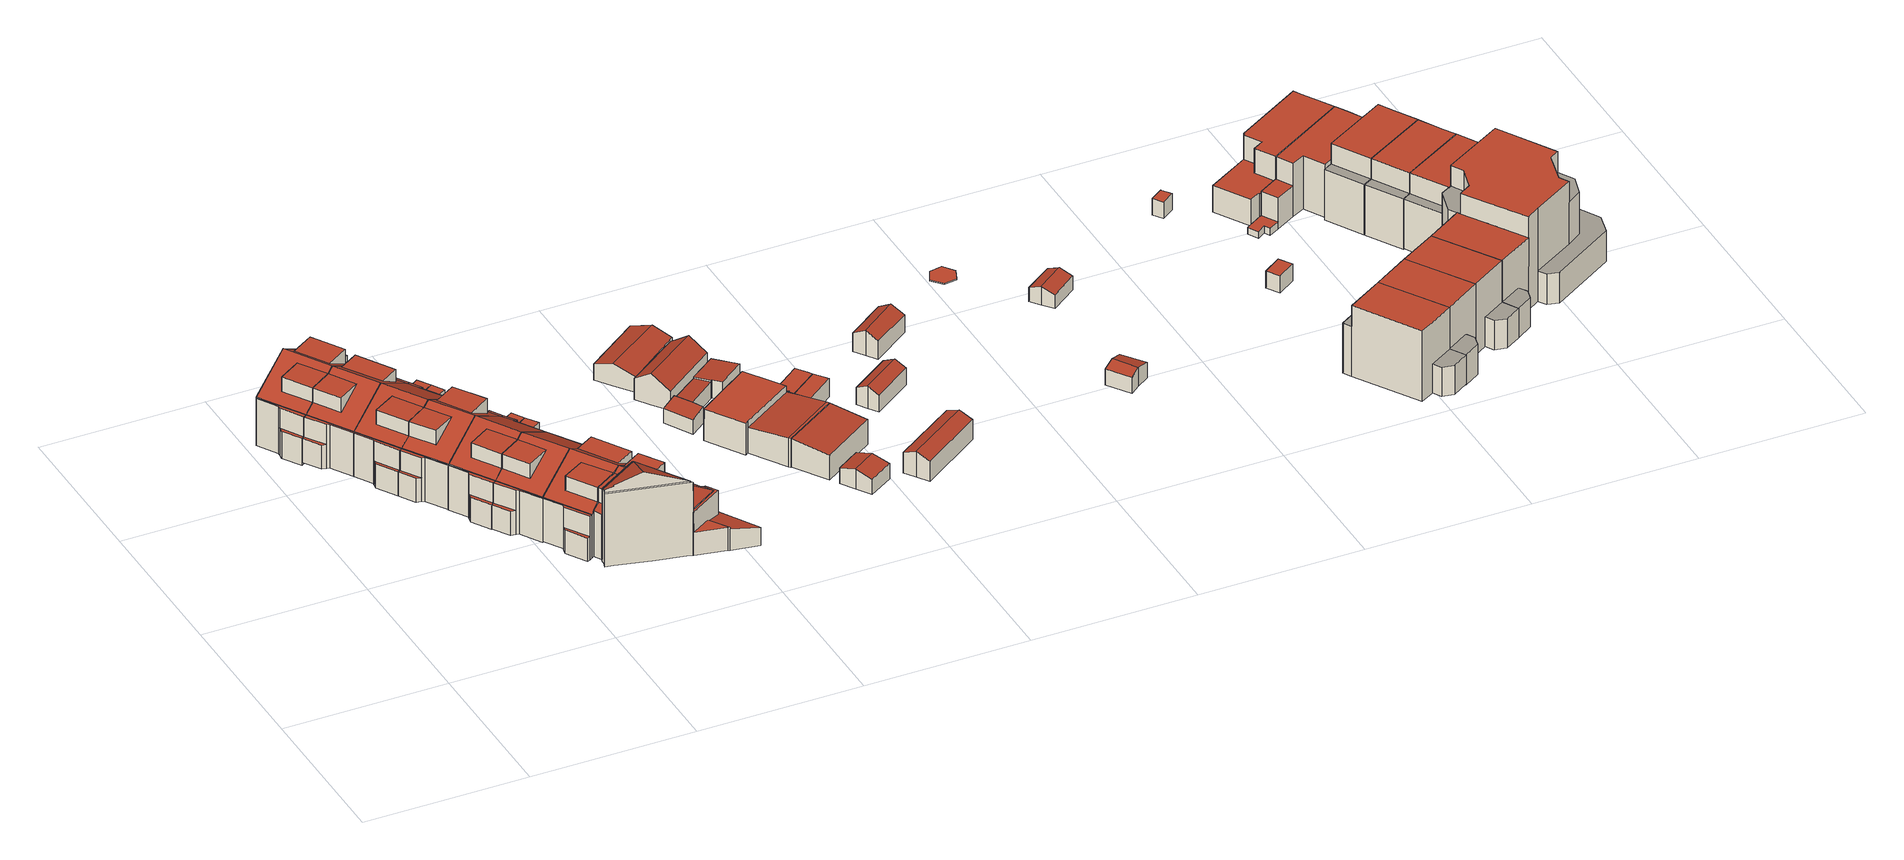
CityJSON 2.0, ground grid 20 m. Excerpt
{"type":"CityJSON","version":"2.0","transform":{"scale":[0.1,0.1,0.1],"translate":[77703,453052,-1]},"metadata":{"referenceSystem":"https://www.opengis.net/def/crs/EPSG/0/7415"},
"CityObjects":{
"building1":{"type":"Building","attributes":{"Volume":588.53,"Dakoppervlakte":69.34,"Muuroppervlakte":300.43,"Vloeroppervlakte":77.48,"hoogte_Z_max_in_m_NAP":10.02,"GEB_DOEL":"woonfunctie","dateOfConstruction":"1999-01-01","measuredHeight":9.42},"children":["building1-1"],"geometry":[{"type":"Solid","lod":"2","boundaries":[[[[0,1,2,3,4,5,6,7,8,9,10,11,12,13,14,15,16,17,18,19]],[[20,21,22,23,24,25,26,27]],[[28,20,27,29,30,31],[32,33,34,35]],[[36,37,38,39,40,41]],[[42,43,44,45]],[[46,47,48,49]],[[50,51,52,53]],[[54,26,25,55]],[[11,10,9,29,27,26,23,22,38,13,12]],[[29,9,8,30]],[[8,7,53,31,30]],[[20,28,52,2,1]],[[38,37,44,14,13]],[[0,19,40,39]],[[19,18,41,40]],[[36,41,18,17,45]],[[42,45,17,16]],[[14,44,43,15]],[[36,45,44,37]],[[21,39,38,22]],[[5,46,49,6]],[[5,4,47,46]],[[3,48,47,4]],[[50,53,7,6,49]],[[52,51,48,3,2]],[[50,49,48,51]],[[31,53,52,28]],[[54,23,26]],[[55,25,24]],[[55,24,23,54]],[[1,0,39,21,20]],[[16,15,43,42]],[[56,32,35,57]],[[33,32,56]],[[35,34,57]],[[57,34,33,56]]]],"semantics":{"surfaces":[{"type":"GroundSurface"},{"type":"RoofSurface"},{"type":"WallSurface"}],"values":[[0,1,1,1,1,1,1,1,2,2,2,2,2,2,2,2,2,2,2,2,2,2,2,2,2,2,2,2,2,2,2,2,1,2,2,2]]}}]},
"building1-1":{"type":"BuildingInstallation","attributes":{"relationToConstruction":"outside"},"parents":["building1"],"geometry":[{"type":"MultiSurface","lod":"2","boundaries":[[[56,32,35,57]],[[33,32,56]],[[35,34,57]],[[57,34,33,56]]],"semantics":{"surfaces":[{"type":"RoofSurface"},{"type":"WallSurface"}],"values":[0,1,1,1]}}]},
"building2":{"type":"Building","attributes":{"Volume":541.64,"Dakoppervlakte":68.54,"Muuroppervlakte":280.36,"Vloeroppervlakte":75.82,"hoogte_Z_max_in_m_NAP":10.02,"GEB_DOEL":"woonfunctie","dateOfConstruction":"1999-01-01","measuredHeight":9.02},"children":["building2-1"],"geometry":[{"type":"Solid","lod":"2","boundaries":[[[[58,59,60,61,62,63,64,65,66,67,68,69,70,71,72,73,74,75,76,77]],[[78,79,27,26,80,81,23,22]],[[29,27,79,82,83,84],[85,86,87,88]],[[38,37,89,90,91,92]],[[93,94,44,43]],[[95,96,97,98]],[[99,100,101,102]],[[103,80,26,54]],[[83,102,69,68,84]],[[84,68,67,29]],[[65,64,63,38,22,23,26,27,29,67,66]],[[76,75,79,78,92]],[[90,89,94,59,58]],[[58,77,91,90]],[[76,92,91,77]],[[63,62,44,37,38]],[[59,94,93,60]],[[93,43,61,60]],[[37,44,94,89]],[[22,38,92,78]],[[72,95,98,73]],[[95,72,71,96]],[[96,71,70,97]],[[102,101,97,70,69]],[[74,73,98,100,99]],[[101,100,98,97]],[[82,99,102,83]],[[23,54,26]],[[103,81,80]],[[54,23,81,103]],[[79,75,74,99,82]],[[62,61,43,44]],[[104,85,88,105]],[[86,85,104]],[[88,87,105]],[[86,104,105,87]]]],"semantics":{"surfaces":[{"type":"GroundSurface"},{"type":"RoofSurface"},{"type":"WallSurface"}],"values":[[0,1,1,1,1,1,1,1,2,2,2,2,2,2,2,2,2,2,2,2,2,2,2,2,2,2,2,2,2,2,2,2,1,2,2,2]]}}]},
"building2-1":{"type":"BuildingInstallation","attributes":{"relationToConstruction":"outside"},"parents":["building2"],"geometry":[{"type":"MultiSurface","lod":"2","boundaries":[[[104,85,88,105]],[[86,85,104]],[[88,87,105]],[[86,104,105,87]]],"semantics":{"surfaces":[{"type":"RoofSurface"},{"type":"WallSurface"}],"values":[0,1,1,1]}}]},
"building3":{"type":"Building","attributes":{"Volume":526.35,"Dakoppervlakte":83.32,"Muuroppervlakte":279.63,"Vloeroppervlakte":75.19,"hoogte_Z_max_in_m_NAP":10.02,"GEB_DOEL":"woonfunctie","dateOfConstruction":"1999-01-01","measuredHeight":9.02},"geometry":[{"type":"Solid","lod":"2","boundaries":[[[[106,107,108,109,110,77,76,75,74,73,72,111,112,113,114,115,116,117,118,119]],[[120,121,122,82,79,123]],[[79,78,124,125,126,127,128,123]],[[129,130,131,92,91,132]],[[133,134,135,136]],[[95,98,137,138]],[[139,100,99,140]],[[141,128,127,142]],[[116,115,120,123]],[[120,115,114,121]],[[122,121,114,113,140]],[[78,79,82,99,74,75,76,92]],[[124,131,119,118,117,116,123,128,125]],[[76,77,91,92]],[[91,77,110,132]],[[129,132,110,109,136]],[[131,130,135,106,119]],[[109,108,133,136]],[[135,134,107,106]],[[129,136,135,130]],[[78,92,131,124]],[[137,112,111,138]],[[138,111,72,95]],[[73,98,95,72]],[[113,112,137,139,140]],[[100,98,73,74,99]],[[137,98,100,139]],[[122,140,99,82]],[[141,125,128]],[[142,127,126]],[[142,126,125,141]],[[133,108,107,134]]]],"semantics":{"surfaces":[{"type":"GroundSurface"},{"type":"RoofSurface"},{"type":"WallSurface"}],"values":[[0,1,1,1,1,1,1,1,2,2,2,2,2,2,2,2,2,2,2,2,2,2,2,2,2,2,2,2,2,2,2,2]]}}]},
"building4":{"type":"Building","attributes":{"Volume":528.53,"Dakoppervlakte":65.73,"Muuroppervlakte":277.8,"Vloeroppervlakte":73.73,"hoogte_Z_max_in_m_NAP":10.02,"GEB_DOEL":"woonfunctie","dateOfConstruction":"1999-01-01","measuredHeight":9.03},"children":["building4-1"],"geometry":[{"type":"Solid","lod":"2","boundaries":[[[[119,118,117,116,115,143,144,145,146,147,148,149,150,151,152,153,154,155,107,106]],[[120,123,156,157,158,159],[160,161,162,163]],[[164,125,124,165,156,123,128,166]],[[131,130,167,168,169,170]],[[171,135,134,172]],[[173,174,175,176]],[[177,178,179,180]],[[128,141,181,166]],[[157,156,165,170,151,150,149,177]],[[144,143,159,158,180]],[[159,143,115,120]],[[116,123,120,115]],[[168,167,171,154,153]],[[168,153,152,169]],[[169,152,151,170]],[[119,106,135,130,131]],[[106,107,134,135]],[[155,154,171,172]],[[130,135,171,167]],[[124,131,170,165]],[[176,148,147,173]],[[173,147,146,174]],[[145,175,174,146]],[[145,144,180,179,175]],[[149,148,176,178,177]],[[179,178,176,175]],[[157,177,180,158]],[[125,141,128]],[[181,164,166]],[[141,125,164,181]],[[128,123,116,117,118,119,131,124,125]],[[134,107,155,172]],[[182,160,163,183]],[[161,160,182]],[[163,162,183]],[[183,162,161,182]]]],"semantics":{"surfaces":[{"type":"GroundSurface"},{"type":"RoofSurface"},{"type":"WallSurface"}],"values":[[0,1,1,1,1,1,1,1,2,2,2,2,2,2,2,2,2,2,2,2,2,2,2,2,2,2,2,2,2,2,2,2,1,2,2,2]]}}]},
"building4-1":{"type":"BuildingInstallation","attributes":{"relationToConstruction":"outside"},"parents":["building4"],"geometry":[{"type":"MultiSurface","lod":"2","boundaries":[[[182,160,163,183]],[[161,160,182]],[[163,162,183]],[[183,162,161,182]]],"semantics":{"surfaces":[{"type":"RoofSurface"},{"type":"WallSurface"}],"values":[0,1,1,1]}}]},
"building5":{"type":"Building","attributes":{"Volume":524.43,"Dakoppervlakte":82.19,"Muuroppervlakte":281.87,"Vloeroppervlakte":74.13,"hoogte_Z_max_in_m_NAP":10.02,"GEB_DOEL":"woonfunctie","dateOfConstruction":"1999-01-01","measuredHeight":9.1},"geometry":[{"type":"Solid","lod":"2","boundaries":[[[[184,185,186,187,188,189,190,191,192,193,194,195,196,197,198,199,200,201,202,203]],[[169,204,205,206,207,170]],[[208,209,210,211]],[[212,173,176,213]],[[214,178,177,215]],[[216,217,218,219]],[[220,156,165,221,222,223,219,218]],[[224,157,156,220,225,226]],[[185,184,170,165,156]],[[225,193,192,226]],[[224,226,192,191,215]],[[156,157,177,186,185]],[[169,203,202,204]],[[205,204,202,201,211]],[[207,206,210,198,197]],[[184,203,169,170]],[[211,201,200,208]],[[208,200,199,209]],[[205,211,210,206]],[[165,170,207,221]],[[189,212,213,190]],[[212,189,188,173]],[[187,176,173,188]],[[191,190,213,214,215]],[[177,178,176,187,186]],[[214,213,176,178]],[[224,215,177,157]],[[217,222,218]],[[222,221,207,197,196,195,194,193,225,220,218]],[[216,219,223]],[[216,223,222,217]],[[199,198,210,209]]]],"semantics":{"surfaces":[{"type":"GroundSurface"},{"type":"RoofSurface"},{"type":"WallSurface"}],"values":[[0,1,1,1,1,1,1,1,2,2,2,2,2,2,2,2,2,2,2,2,2,2,2,2,2,2,2,2,2,2,2,2]]}}]},
"building6":{"type":"Building","attributes":{"Volume":521.56,"Dakoppervlakte":83.54,"Muuroppervlakte":277.11,"Vloeroppervlakte":75.19,"hoogte_Z_max_in_m_NAP":10.02,"GEB_DOEL":"woonfunctie","dateOfConstruction":"1999-01-01","measuredHeight":8.98},"geometry":[{"type":"Solid","lod":"2","boundaries":[[[[227,228,229,230,231,232,233,234,235,236,237,238,239,240,241,242,243,244,245,246]],[[206,247,248,249,250,207]],[[251,210,209,252]],[[253,254,255,256]],[[257,258,259,260]],[[218,217,261,262]],[[263,222,221,264,265,220,218,262]],[[266,267,268,225,220,265]],[[265,233,232,257,266]],[[267,260,227,246,268]],[[268,246,245,225]],[[265,264,250,234,233]],[[237,236,248,247,251]],[[248,236,235,249]],[[250,249,235,234]],[[241,240,210,206,207]],[[252,238,237,251]],[[210,240,239,209]],[[206,210,251,247]],[[221,207,250,264]],[[230,253,256,231]],[[253,230,229,254]],[[228,255,254,229]],[[228,227,260,259,255]],[[232,231,256,258,257]],[[259,258,256,255]],[[266,257,260,267]],[[217,218,222]],[[243,242,241,207,221,222,218,220,225,245,244]],[[217,222,263,261]],[[263,262,261]],[[252,209,239,238]]]],"semantics":{"surfaces":[{"type":"GroundSurface"},{"type":"RoofSurface"},{"type":"WallSurface"}],"values":[[0,1,1,1,1,1,1,1,2,2,2,2,2,2,2,2,2,2,2,2,2,2,2,2,2,2,2,2,2,2,2,2]]}}]},
"building7":{"type":"Building","attributes":{"Volume":542.83,"Dakoppervlakte":68.05,"Muuroppervlakte":278.69,"Vloeroppervlakte":76.03,"hoogte_Z_max_in_m_NAP":10.02,"GEB_DOEL":"woonfunctie","dateOfConstruction":"1999-01-01","measuredHeight":8.95},"children":["building7-1"],"geometry":[{"type":"Solid","lod":"2","boundaries":[[[[269,270,271,272,273,274,275,276,277,278,279,280,281,282,283,284,285,286,287,288,289,290,291,292]],[[249,293,294,295,296,250]],[[297,298,299,300,301]],[[302,253,256,303]],[[304,258,257,305]],[[306,307,308,309]],[[310,265,264,311,312,313,314,306,309]],[[266,265,310,315,316,317,318,319],[320,321,322,323]],[[312,311,296,285,284]],[[315,280,279,278,317,316]],[[278,277,318,317]],[[319,318,277,276,305]],[[265,266,257,271,270]],[[269,292,249,250]],[[292,291,293,249]],[[294,293,291,290,297]],[[286,285,296,295,301]],[[297,290,289,298]],[[286,301,300,287]],[[294,297,301,295]],[[264,250,296,311]],[[302,303,275,274]],[[302,274,273,253]],[[256,253,273,272]],[[276,275,303,304,305]],[[272,271,257,258,256]],[[304,303,256,258]],[[319,305,257,266]],[[308,313,309]],[[281,280,315,310,309,313,312,284,283,282]],[[307,306,314]],[[307,314,313,308]],[[270,269,250,264,265]],[[300,299,298,289,288,287]],[[323,324,325,320]],[[324,323,322]],[[325,324,322,321]],[[325,321,320]]]],"semantics":{"surfaces":[{"type":"GroundSurface"},{"type":"RoofSurface"},{"type":"WallSurface"}],"values":[[0,1,1,1,1,1,1,1,2,2,2,2,2,2,2,2,2,2,2,2,2,2,2,2,2,2,2,2,2,2,2,2,2,2,1,2,2,2]]}}]},
"building7-1":{"type":"BuildingInstallation","attributes":{"relationToConstruction":"outside"},"parents":["building7"],"geometry":[{"type":"MultiSurface","lod":"2","boundaries":[[[323,324,325,320]],[[324,323,322]],[[325,324,322,321]],[[325,321,320]]],"semantics":{"surfaces":[{"type":"RoofSurface"},{"type":"WallSurface"}],"values":[0,1,1,1]}}]},
"building8":{"type":"Building","attributes":{"Volume":681.99,"Dakoppervlakte":90.76,"Muuroppervlakte":339.39,"Vloeroppervlakte":91.5,"hoogte_Z_max_in_m_NAP":12.76,"GEB_DOEL":"woonfunctie","dateOfConstruction":"1999-01-01","measuredHeight":11.69},"children":["building8-1"],"geometry":[{"type":"Solid","lod":"2","boundaries":[[[[326,327,328,329,330,331,284,283,282,281,280,332,333,334,335,336,337,338,339,340,341,342]],[[343,344,345,346,347,348]],[[308,349,350,309]],[[351,352,353,354,355,356]],[[357,358,359]],[[360,361,362,363,358,357,364]],[[365,366,367,368]],[[369,370,371,372,373,374,375]],[[310,309,350,376]],[[377,378,313,312,379]],[[380,381,382]],[[380,383,384,315,310,376,385,381],[386,387,388,389]],[[331,330,377,379]],[[390,334,333,391,384,383,373]],[[310,315,280,281]],[[308,309,313]],[[351,356,338,337]],[[336,352,351,337]],[[367,340,339,368]],[[339,338,356,365,368]],[[341,340,367,370,369]],[[353,390,373,372]],[[348,359,358,363,362,361,392,393,359]],[[360,364,346,394,392,361]],[[390,353,352,336,335,334]],[[365,356,355,366]],[[355,354,371,370,367,366]],[[348,359,393,392,394]],[[345,377,330,329,328,394,346]],[[394,328,327,326,342,341,369,343,348]],[[359,348,347,357]],[[357,347,346,364]],[[309,310,281,282,283,284,312,313]],[[375,374,380,382]],[[380,374,373,383]],[[315,384,391,333,332,280]],[[345,344,385,376,350,349,378,377]],[[378,349,308,313]],[[381,385,344,343,369,375,382]],[[312,284,331,379]],[[371,354,353,372]],[[395,387,386,396]],[[396,389,388,395]],[[388,387,395]],[[396,386,389]]]],"semantics":{"surfaces":[{"type":"GroundSurface"},{"type":"RoofSurface"},{"type":"WallSurface"}],"values":[[0,1,1,1,1,1,1,1,1,1,1,1,2,2,2,2,2,2,2,2,2,2,2,2,2,2,2,2,2,2,2,2,2,2,2,2,2,2,2,2,2,1,2,2,2]]}}]},
"building8-1":{"type":"BuildingInstallation","attributes":{"relationToConstruction":"outside"},"parents":["building8"],"geometry":[{"type":"MultiSurface","lod":"2","boundaries":[[[395,387,386,396]],[[396,389,388,395]],[[388,387,395]],[[396,386,389]]],"semantics":{"surfaces":[{"type":"RoofSurface"},{"type":"WallSurface"}],"values":[0,1,1,1]}}]},
"building9":{"type":"Building","attributes":{"Volume":106.94,"Dakoppervlakte":45.2,"Muuroppervlakte":60.37,"Vloeroppervlakte":43.1,"hoogte_Z_max_in_m_NAP":2.87,"GEB_DOEL":"onbekend","dateOfConstruction":"1927-01-01","measuredHeight":2.89},"geometry":[{"type":"Solid","lod":"2","boundaries":[[[[397,398,399,400,401,402]],[[403,404,405,406]],[[407,405,404,408]],[[400,403,406,401]],[[398,397,407,408]],[[402,405,407,397]],[[403,400,399,398,408,404]],[[402,401,406,405]]]],"semantics":{"surfaces":[{"type":"GroundSurface"},{"type":"RoofSurface"},{"type":"WallSurface"}],"values":[[0,1,1,2,2,2,2,2]]}}]},
"building10":{"type":"Building","attributes":{"Volume":126.22,"Dakoppervlakte":45.23,"Muuroppervlakte":73.24,"Vloeroppervlakte":37.77,"hoogte_Z_max_in_m_NAP":4.12,"GEB_DOEL":"onbekend","dateOfConstruction":"1927-01-01","measuredHeight":4.1},"geometry":[{"type":"Solid","lod":"2","boundaries":[[[[409,410,411,412,413,414]],[[415,416,417,418]],[[419,420,417,416]],[[411,410,420,419]],[[414,413,415,418]],[[415,413,412,416]],[[420,410,409,414,418,417]],[[412,411,419,416]]]],"semantics":{"surfaces":[{"type":"GroundSurface"},{"type":"RoofSurface"},{"type":"WallSurface"}],"values":[[0,1,1,2,2,2,2,2]]}}]},
"building11":{"type":"Building","attributes":{"Volume":67.68,"Dakoppervlakte":33.39,"Muuroppervlakte":65.67,"Vloeroppervlakte":33.11,"hoogte_Z_max_in_m_NAP":2.53,"GEB_DOEL":"onbekend","dateOfConstruction":"1927-01-01","measuredHeight":2.39},"geometry":[{"type":"Solid","lod":"2","boundaries":[[[[421,422,423,424,425,426,427,428,429,430,431,432,433,434]],[[435,436,437,438,439,440]],[[441,442,443,444,445]],[[446,447,448,449]],[[440,439,447,446]],[[431,450,435,440,446,432]],[[429,428,437,436]],[[447,425,424,448]],[[433,432,446,449]],[[442,422,421,443]],[[443,421,434,444]],[[433,449,445,444,434]],[[441,445,449,448]],[[442,441,448,424,423,422]],[[436,435,450,431,430,429]],[[447,439,438,427,426,425]],[[428,427,438,437]]]],"semantics":{"surfaces":[{"type":"GroundSurface"},{"type":"RoofSurface"},{"type":"WallSurface"}],"values":[[0,1,1,1,2,2,2,2,2,2,2,2,2,2,2,2,2]]}}]},
"building12":{"type":"Building","attributes":{"Volume":185.36,"Dakoppervlakte":45.05,"Muuroppervlakte":113.48,"Vloeroppervlakte":45.05,"hoogte_Z_max_in_m_NAP":4.11,"GEB_DOEL":"onbekend","dateOfConstruction":"1927-01-01","measuredHeight":4.11},"geometry":[{"type":"Solid","lod":"2","boundaries":[[[[451,452,453,454,455,456,457,458]],[[459,460,461,462,463,464]],[[461,460,452,451]],[[456,465,463,462,466,457]],[[465,456,455,467,464,463]],[[459,464,467,455,454,453]],[[461,451,458,457,466,462]],[[459,453,452,460]]]],"semantics":{"surfaces":[{"type":"GroundSurface"},{"type":"RoofSurface"},{"type":"WallSurface"}],"values":[[0,1,2,2,2,2,2,2]]}}]},
"building13":{"type":"Building","attributes":{"Volume":154.74,"Dakoppervlakte":43.83,"Muuroppervlakte":95.05,"Vloeroppervlakte":43.64,"hoogte_Z_max_in_m_NAP":3.82,"GEB_DOEL":"onbekend","dateOfConstruction":"1927-01-01","measuredHeight":3.78},"geometry":[{"type":"Solid","lod":"2","boundaries":[[[[456,455,468,469,470,471,472,473]],[[474,475,476,477]],[[475,478,479,467,465,476]],[[473,472,477,476]],[[472,471,474,477]],[[455,467,479,478,469,468]],[[456,465,467,455]],[[473,476,465,456]],[[475,474,471,470,469,478]]]],"semantics":{"surfaces":[{"type":"GroundSurface"},{"type":"RoofSurface"},{"type":"WallSurface"}],"values":[[0,1,1,2,2,2,2,2,2]]}}]},
"building14":{"type":"Building","attributes":{"Volume":34.1,"Dakoppervlakte":15.29,"Muuroppervlakte":33.64,"Vloeroppervlakte":14.76,"hoogte_Z_max_in_m_NAP":2.7,"GEB_DOEL":"onbekend","dateOfConstruction":"1927-01-01","measuredHeight":2.59},"geometry":[{"type":"Solid","lod":"2","boundaries":[[[[480,481,482,483,484,485]],[[486,487,488,489]],[[490,488,487,491]],[[483,482,486,489]],[[485,490,491,480]],[[490,485,484,488]],[[491,487,486,482,481,480]],[[484,483,489,488]]]],"semantics":{"surfaces":[{"type":"GroundSurface"},{"type":"RoofSurface"},{"type":"WallSurface"}],"values":[[0,1,1,2,2,2,2,2]]}}]},
"building15":{"type":"Building","attributes":{"Volume":134.9,"Dakoppervlakte":38.72,"Muuroppervlakte":89.74,"Vloeroppervlakte":38.55,"hoogte_Z_max_in_m_NAP":3.79,"GEB_DOEL":"onbekend","dateOfConstruction":"1927-01-01","measuredHeight":3.73},"geometry":[{"type":"Solid","lod":"2","boundaries":[[[[492,493,494,495]],[[474,477,496,497]],[[493,477,474,494]],[[493,492,496,477]],[[495,497,496,492]],[[474,497,495,494]]]],"semantics":{"surfaces":[{"type":"GroundSurface"},{"type":"RoofSurface"},{"type":"WallSurface"}],"values":[[0,1,2,2,2,2]]}}]},
"building16":{"type":"Building","attributes":{"Volume":30.16,"Dakoppervlakte":12.39,"Muuroppervlakte":38.78,"Vloeroppervlakte":12.39,"hoogte_Z_max_in_m_NAP":3.36,"GEB_DOEL":"onbekend","dateOfConstruction":"1927-01-01","measuredHeight":3.34},"geometry":[{"type":"Solid","lod":"2","boundaries":[[[[498,499,500,501,468,455,454,453]],[[502,503,504,505,506,507,508]],[[509,510,479,511]],[[505,453,454,506]],[[501,500,502,508,512,468]],[[498,453,505,504]],[[510,506,454,455,468,512,479]],[[479,512,508,511]],[[508,507,509,511]],[[509,507,506,510]],[[500,499,498,504,503,502]]]],"semantics":{"surfaces":[{"type":"GroundSurface"},{"type":"RoofSurface"},{"type":"WallSurface"}],"values":[[0,1,1,2,2,2,2,2,2,2,2]]}}]},
"building17":{"type":"Building","attributes":{"Volume":27.2,"Dakoppervlakte":11.31,"Muuroppervlakte":36.91,"Vloeroppervlakte":17.59,"hoogte_Z_max_in_m_NAP":2.45,"GEB_DOEL":"onbekend","dateOfConstruction":"1927-01-01","measuredHeight":2.41},"geometry":[{"type":"Solid","lod":"2","boundaries":[[[[500,513,469,468]],[[514,515,502,512]],[[469,513,515,514]],[[513,500,502,515]],[[468,512,502,500]],[[468,469,514,512]]]],"semantics":{"surfaces":[{"type":"GroundSurface"},{"type":"RoofSurface"},{"type":"WallSurface"}],"values":[[0,1,2,2,2,2]]}}]},
"building18":{"type":"Building","attributes":{"Volume":91.2,"Dakoppervlakte":32.95,"Muuroppervlakte":68.89,"Vloeroppervlakte":30.48,"hoogte_Z_max_in_m_NAP":3.31,"GEB_DOEL":"onbekend","dateOfConstruction":"1927-01-01","measuredHeight":3.33},"geometry":[{"type":"Solid","lod":"2","boundaries":[[[[516,517,518,519,520,521]],[[522,523,524,525]],[[526,523,522,527]],[[520,519,525,524]],[[517,516,526,527]],[[526,516,521,523]],[[518,517,527,522,525,519]],[[521,520,524,523]]]],"semantics":{"surfaces":[{"type":"GroundSurface"},{"type":"RoofSurface"},{"type":"WallSurface"}],"values":[[0,1,1,2,2,2,2,2]]}}]},
"building19":{"type":"Building","attributes":{"Volume":44.51,"Dakoppervlakte":18.98,"Muuroppervlakte":41.68,"Vloeroppervlakte":17.24,"hoogte_Z_max_in_m_NAP":3,"GEB_DOEL":"onbekend","dateOfConstruction":"1927-01-01","measuredHeight":2.92},"geometry":[{"type":"Solid","lod":"2","boundaries":[[[[528,529,530,531,532,533]],[[534,535,536,537]],[[538,535,534,539]],[[532,531,538,539]],[[529,528,537,536]],[[533,534,537,528]],[[538,531,530,529,536,535]],[[533,532,539,534]]]],"semantics":{"surfaces":[{"type":"GroundSurface"},{"type":"RoofSurface"},{"type":"WallSurface"}],"values":[[0,1,1,2,2,2,2,2]]}}]},
"building20":{"type":"Building","attributes":{"Volume":50.33,"Dakoppervlakte":20.64,"Muuroppervlakte":44.41,"Vloeroppervlakte":18.5,"hoogte_Z_max_in_m_NAP":3.16,"GEB_DOEL":"onbekend","dateOfConstruction":"1927-01-01","measuredHeight":3.11},"geometry":[{"type":"Solid","lod":"2","boundaries":[[[[540,541,542,543,544,545]],[[546,547,548,549]],[[550,548,547,551]],[[544,543,550,551]],[[540,546,549,541]],[[546,540,545,547]],[[550,543,542,541,549,548]],[[545,544,551,547]]]],"semantics":{"surfaces":[{"type":"GroundSurface"},{"type":"RoofSurface"},{"type":"WallSurface"}],"values":[[0,1,1,2,2,2,2,2]]}}]},
"building21":{"type":"Building","attributes":{"Volume":1.14,"Dakoppervlakte":7.25,"Muuroppervlakte":1.58,"Vloeroppervlakte":7.25,"hoogte_Z_max_in_m_NAP":0.21,"GEB_DOEL":"onbekend","dateOfConstruction":"1927-01-01","measuredHeight":0.16},"geometry":[{"type":"Solid","lod":"2","boundaries":[[[[552,553,554,555,556,557]],[[558,559,560,561,562,563]],[[557,556,561,560]],[[555,554,563,562]],[[554,553,558,563]],[[552,559,558,553]],[[556,555,562,561]],[[552,557,560,559]]]],"semantics":{"surfaces":[{"type":"GroundSurface"},{"type":"RoofSurface"},{"type":"WallSurface"}],"values":[[0,1,2,2,2,2,2,2]]}}]},
"building22":{"type":"Building","attributes":{"Volume":24.73,"Dakoppervlakte":11.54,"Muuroppervlakte":28.2,"Vloeroppervlakte":11.23,"hoogte_Z_max_in_m_NAP":2.65,"GEB_DOEL":"onbekend","dateOfConstruction":"1995-01-01","measuredHeight":2.41},"geometry":[{"type":"Solid","lod":"2","boundaries":[[[[564,565,566,567,568,569]],[[570,571,572,573]],[[572,574,575,573]],[[575,574,564,569]],[[571,570,567,566]],[[565,572,571,566]],[[568,567,570,573,575,569]],[[565,564,574,572]]]],"semantics":{"surfaces":[{"type":"GroundSurface"},{"type":"RoofSurface"},{"type":"WallSurface"}],"values":[[0,1,1,2,2,2,2,2]]}}]},
"building23":{"type":"Building","attributes":{"Volume":27.39,"Dakoppervlakte":13.75,"Muuroppervlakte":28.39,"Vloeroppervlakte":12.76,"hoogte_Z_max_in_m_NAP":2.54,"GEB_DOEL":"onbekend","dateOfConstruction":"1927-01-01","measuredHeight":2.46},"geometry":[{"type":"Solid","lod":"2","boundaries":[[[[576,577,578,579,580,581]],[[582,583,584,585]],[[584,583,586,587]],[[580,579,582,585]],[[576,587,586,577]],[[587,576,581,584]],[[582,579,578,577,586,583]],[[581,580,585,584]]]],"semantics":{"surfaces":[{"type":"GroundSurface"},{"type":"RoofSurface"},{"type":"WallSurface"}],"values":[[0,1,1,2,2,2,2,2]]}}]},
"building24":{"type":"Building","attributes":{"Volume":509.44,"Dakoppervlakte":47.99,"Muuroppervlakte":294.11,"Vloeroppervlakte":61.06,"hoogte_Z_max_in_m_NAP":10.41,"GEB_DOEL":"woonfunctie","dateOfConstruction":"1995-01-01","measuredHeight":9.23},"geometry":[{"type":"Solid","lod":"2","boundaries":[[[[588,589,590,591,592,593,594,595,596,597]],[[598,599,600,601]],[[602,603,604,605,606]],[[607,608,609,610,611]],[[597,596,603,602,599]],[[611,591,590,600,606,605]],[[601,589,588,598]],[[598,588,597,599]],[[590,589,601,600]],[[602,606,600,599]],[[595,594,608,607]],[[608,594,593,609]],[[592,610,609,593]],[[610,592,591,611]],[[603,596,595,607,611,605,604]]]],"semantics":{"surfaces":[{"type":"GroundSurface"},{"type":"OuterFloorSurface"},{"type":"RoofSurface"},{"type":"WallSurface"}],"values":[[0,1,2,1,3,3,3,3,3,3,3,3,3,3,3]]}}]},
"building25":{"type":"Building","attributes":{"Volume":10.37,"Dakoppervlakte":4.66,"Muuroppervlakte":19.57,"Vloeroppervlakte":4.66,"hoogte_Z_max_in_m_NAP":2.39,"GEB_DOEL":"onbekend","dateOfConstruction":"1995-01-01","measuredHeight":2.23},"geometry":[{"type":"Solid","lod":"2","boundaries":[[[[612,613,614,615]],[[616,617,618,619]],[[613,617,616,614]],[[613,612,618,617]],[[615,619,618,612]],[[614,616,619,615]]]],"semantics":{"surfaces":[{"type":"GroundSurface"},{"type":"RoofSurface"},{"type":"WallSurface"}],"values":[[0,1,2,2,2,2]]}}]},
"building26":{"type":"Building","attributes":{"Volume":5.93,"Dakoppervlakte":2.74,"Muuroppervlakte":14.46,"Vloeroppervlakte":2.74,"hoogte_Z_max_in_m_NAP":2.33,"GEB_DOEL":"onbekend","dateOfConstruction":"1927-01-01","measuredHeight":2.16},"geometry":[{"type":"Solid","lod":"2","boundaries":[[[[620,621,622,623,624]],[[625,626,627,628,629]],[[621,620,627,626]],[[620,624,628,627]],[[624,623,629,628]],[[626,625,629,623,622,621]]]],"semantics":{"surfaces":[{"type":"GroundSurface"},{"type":"RoofSurface"},{"type":"WallSurface"}],"values":[[0,1,2,2,2,2]]}}]},
"building27":{"type":"Building","attributes":{"Volume":513.81,"Dakoppervlakte":47.84,"Muuroppervlakte":297.23,"Vloeroppervlakte":60.86,"hoogte_Z_max_in_m_NAP":10.41,"GEB_DOEL":"woonfunctie","dateOfConstruction":"1995-01-01","measuredHeight":9.32},"geometry":[{"type":"Solid","lod":"2","boundaries":[[[[630,631,632,633,634,635,636,637,638,639]],[[640,641,601,600]],[[605,642,643,606]],[[610,644,645,646,611]],[[635,634,640,643,642]],[[606,600,631,630,611,605]],[[641,633,632,601]],[[632,631,600,601]],[[641,640,634,633]],[[640,600,606,643]],[[630,639,610,611]],[[644,610,639,638]],[[637,645,644,638]],[[645,637,636,646]],[[605,611,646,636,635,642]]]],"semantics":{"surfaces":[{"type":"GroundSurface"},{"type":"OuterFloorSurface"},{"type":"RoofSurface"},{"type":"WallSurface"}],"values":[[0,1,2,1,3,3,3,3,3,3,3,3,3,3,3]]}}]},
"building28":{"type":"Building","attributes":{"Volume":507.6,"Dakoppervlakte":47.76,"Muuroppervlakte":294.06,"Vloeroppervlakte":60.73,"hoogte_Z_max_in_m_NAP":10.41,"GEB_DOEL":"woonfunctie","dateOfConstruction":"1995-01-01","measuredHeight":9.24},"geometry":[{"type":"Solid","lod":"2","boundaries":[[[[647,648,649,650,651,652,653,654,655,656]],[[641,640,657,658]],[[659,660,643,642,661]],[[662,663,664,665,666]],[[653,652,642,643,640]],[[647,656,657,660,659,666]],[[654,641,658,655]],[[654,653,640,641]],[[657,656,655,658]],[[643,660,657,640]],[[651,650,663,662]],[[664,663,650,649]],[[664,649,648,665]],[[647,666,665,648]],[[642,652,651,662,666,659,661]]]],"semantics":{"surfaces":[{"type":"GroundSurface"},{"type":"OuterFloorSurface"},{"type":"RoofSurface"},{"type":"WallSurface"}],"values":[[0,1,2,1,3,3,3,3,3,3,3,3,3,3,3]]}}]},
"building29":{"type":"Building","attributes":{"Volume":507.51,"Dakoppervlakte":47.65,"Muuroppervlakte":294.45,"Vloeroppervlakte":60.6,"hoogte_Z_max_in_m_NAP":10.41,"GEB_DOEL":"woonfunctie","dateOfConstruction":"1995-01-01","measuredHeight":9.25},"geometry":[{"type":"Solid","lod":"2","boundaries":[[[[655,667,668,669,670,671,672,648,647,656]],[[658,657,673,674]],[[675,676,660,659]],[[677,678,666,665,679]],[[676,675,669,668,673]],[[660,657,656,647,666,659]],[[655,658,674,667]],[[655,656,657,658]],[[667,674,673,668]],[[673,657,660,676]],[[665,666,647,648]],[[665,648,672,679]],[[679,672,671,677]],[[677,671,670,678]],[[659,666,678,670,669,675]]]],"semantics":{"surfaces":[{"type":"GroundSurface"},{"type":"OuterFloorSurface"},{"type":"RoofSurface"},{"type":"WallSurface"}],"values":[[0,1,2,1,3,3,3,3,3,3,3,3,3,3,3]]}}]},
"building30":{"type":"Building","attributes":{"Volume":471.96,"Dakoppervlakte":85.46,"Muuroppervlakte":252.75,"Vloeroppervlakte":86.48,"hoogte_Z_max_in_m_NAP":6.96,"GEB_DOEL":"woonfunctie","dateOfConstruction":"1927-01-01","measuredHeight":6.55},"geometry":[{"type":"Solid","lod":"2","boundaries":[[[[680,681,682,683,684,685,686,687,688,689,690,691,692,693]],[[694,695,696,697,698,699,700,701,702]],[[703,704,705,706]],[[707,708,709,710,711,712,713,714]],[[701,700,708,683,682]],[[690,695,694,691]],[[695,690,689,696]],[[689,688,711,697,696]],[[703,680,693,704]],[[704,693,692,705]],[[702,701,682,681,706,705,692,691,694]],[[707,684,683,708]],[[712,711,688,687]],[[712,687,686,713]],[[686,685,714,713]],[[707,714,685,684]],[[710,698,697,711]],[[698,710,709,699]],[[700,699,709,708]],[[680,703,706,681]]]],"semantics":{"surfaces":[{"type":"GroundSurface"},{"type":"RoofSurface"},{"type":"WallSurface"}],"values":[[0,1,1,1,2,2,2,2,2,2,2,2,2,2,2,2,2,2,2,2]]}}]},
"building31":{"type":"Building","attributes":{"Volume":423.72,"Dakoppervlakte":69.81,"Muuroppervlakte":259.77,"Vloeroppervlakte":71.7,"hoogte_Z_max_in_m_NAP":6.96,"GEB_DOEL":"woonfunctie","dateOfConstruction":"1927-01-01","measuredHeight":6.83},"geometry":[{"type":"Solid","lod":"2","boundaries":[[[[715,716,717,718,719,720,721,722,723,724,725,726,727,728,729,730,731]],[[700,732,733,734,735,736,737,738,701]],[[739,740,741,742]],[[743,744,745,746]],[[747,748,749,750,751,752]],[[733,727,726,734]],[[736,735,734,726,725,724]],[[737,736,724,723,742]],[[720,719,701,738,741]],[[701,719,718,743,700]],[[733,732,746,728,727]],[[739,722,721,740]],[[721,720,741,740]],[[737,742,741,738]],[[746,745,747,729,728]],[[718,717,748,744,743]],[[715,731,751,750]],[[751,731,730,752]],[[747,752,730,729]],[[749,748,717,716]],[[750,749,716,715]],[[745,744,748,747]],[[700,743,746,732]],[[722,739,742,723]]]],"semantics":{"surfaces":[{"type":"GroundSurface"},{"type":"RoofSurface"},{"type":"WallSurface"}],"values":[[0,1,1,1,1,2,2,2,2,2,2,2,2,2,2,2,2,2,2,2,2,2,2,2]]}}]},
"building32":{"type":"Building","attributes":{"Volume":501.75,"Dakoppervlakte":46.64,"Muuroppervlakte":295.16,"Vloeroppervlakte":59.28,"hoogte_Z_max_in_m_NAP":10.4,"GEB_DOEL":"woonfunctie","dateOfConstruction":"1995-01-01","measuredHeight":9.33},"geometry":[{"type":"Solid","lod":"2","boundaries":[[[[753,754,755,756,757,758,759,760,761,762]],[[763,764,765,766,767]],[[768,769,770,771]],[[772,773,774,775,776]],[[770,773,772,758,757]],[[763,775,774,769,754,753]],[[753,762,764,763]],[[764,762,761,765]],[[765,761,760,766]],[[760,759,767,766]],[[775,763,767,776]],[[771,756,755,768]],[[769,768,755,754]],[[770,757,756,771]],[[773,770,769,774]],[[772,776,767,759,758]]]],"semantics":{"surfaces":[{"type":"GroundSurface"},{"type":"OuterFloorSurface"},{"type":"RoofSurface"},{"type":"WallSurface"}],"values":[[0,1,1,2,3,3,3,3,3,3,3,3,3,3,3,3]]}}]},
"building33":{"type":"Building","attributes":{"Volume":484,"Dakoppervlakte":45.06,"Muuroppervlakte":290.92,"Vloeroppervlakte":57.48,"hoogte_Z_max_in_m_NAP":10.4,"GEB_DOEL":"woonfunctie","dateOfConstruction":"1995-01-01","measuredHeight":9.3},"geometry":[{"type":"Solid","lod":"2","boundaries":[[[[777,778,755,754,753,762,779,780,781,782]],[[783,784,769,768]],[[775,774,785,786,787]],[[788,789,764,763,790]],[[786,785,784,777,782]],[[774,775,763,753,754,769]],[[768,755,778,783]],[[778,777,784,783]],[[754,755,768,769]],[[774,769,784,785]],[[788,790,781,780]],[[780,779,789,788]],[[789,779,762,764]],[[762,753,763,764]],[[786,782,781,790,763,775,787]]]],"semantics":{"surfaces":[{"type":"GroundSurface"},{"type":"OuterFloorSurface"},{"type":"RoofSurface"},{"type":"WallSurface"}],"values":[[0,1,2,1,3,3,3,3,3,3,3,3,3,3,3]]}}]},
"building34":{"type":"Building","attributes":{"Volume":481.13,"Dakoppervlakte":45.41,"Muuroppervlakte":287.78,"Vloeroppervlakte":57.91,"hoogte_Z_max_in_m_NAP":10.4,"GEB_DOEL":"woonfunctie","dateOfConstruction":"1995-01-01","measuredHeight":9.18},"geometry":[{"type":"Solid","lod":"2","boundaries":[[[[791,792,793,794,795,796,797,798,799,800]],[[784,783,801,802]],[[785,803,804,786]],[[805,806,807,808,809]],[[785,786,796,795,784]],[[792,791,809,804,803,802]],[[794,793,801,783]],[[801,793,792,802]],[[783,784,795,794]],[[785,784,802,803]],[[805,809,791,800]],[[805,800,799,806]],[[806,799,798,807]],[[798,797,808,807]],[[809,808,797,796,786,804]]]],"semantics":{"surfaces":[{"type":"GroundSurface"},{"type":"OuterFloorSurface"},{"type":"RoofSurface"},{"type":"WallSurface"}],"values":[[0,1,2,1,3,3,3,3,3,3,3,3,3,3,3]]}}]},
"building35":{"type":"Building","attributes":{"Volume":1923.62,"Dakoppervlakte":126.21,"Muuroppervlakte":594.45,"Vloeroppervlakte":198.87,"hoogte_Z_max_in_m_NAP":13.09,"GEB_DOEL":"woonfunctie","dateOfConstruction":"1995-01-01","measuredHeight":12.06},"geometry":[{"type":"Solid","lod":"2","boundaries":[[[[810,811,812,813,814,815,816,817,818,819,820,821]],[[822,823,824,825,826,827]],[[828,829,830,805,809,831,832,833,834,835,836]],[[837,838,839,840,841,842]],[[843,844,845,846,847,848,849,850,851,852,853]],[[820,853,852,824,821]],[[820,819,835,843,853]],[[812,827,849,848,809,813]],[[822,811,810,823]],[[824,823,810,821]],[[849,827,826,850]],[[850,826,825,851]],[[824,852,851,825]],[[819,818,836,835]],[[836,818,817,828]],[[829,828,817,816]],[[829,816,815,830]],[[815,814,805,830]],[[809,805,814,813]],[[833,838,837,834]],[[838,833,832,839]],[[839,832,831,840]],[[837,844,843,835,834]],[[844,837,842,845]],[[845,842,841,846]],[[841,840,847,846]],[[847,840,831,809,848]],[[822,827,812,811]]]],"semantics":{"surfaces":[{"type":"GroundSurface"},{"type":"OuterFloorSurface"},{"type":"RoofSurface"},{"type":"WallSurface"}],"values":[[0,1,1,1,2,3,3,3,3,3,3,3,3,3,3,3,3,3,3,3,3,3,3,3,3,3,3,3]]}}]}
},
"vertices":[
[10,494,16],[56,523,16],[102,552,16],[105,554,16],[142,578,16],[152,563,16],[114,539,16],[111,537,16],[108,535,16],[132,497,16],[89,470,16],[85,467,16],[55,448,16],[44,441,16],[40,439,16],[37,437,16],[23,459,16],[24,466,16],[24,469,16],[9,493,16],[56,523,110],[10,494,78],[44,441,78],[55,448,86],[34,481,86],[61,498,105],[82,465,105],[89,470,110],[102,552,78],[132,497,81],[108,535,81],[111,537,78],[68,520,105],[95,537,86],[119,499,86],[92,482,105],[24,466,77],[40,439,77],[44,441,77],[10,494,77],[9,493,77],[24,469,77],[23,459,51],[37,437,51],[40,439,51],[24,466,51],[152,563,48],[142,578,48],[105,554,48],[114,539,48],[114,539,77],[105,554,77],[102,552,77],[111,537,77],[55,448,105],[34,481,105],[95,537,105],[119,499,105],
[59,414,20],[56,415,20],[50,416,20],[37,437,20],[40,439,20],[44,441,20],[55,448,20],[85,467,20],[89,470,20],[132,497,20],[155,460,20],[158,462,20],[161,464,20],[199,488,20],[209,473,20],[171,449,20],[168,447,20],[122,418,20],[76,389,20],[75,388,20],[76,389,78],[122,418,110],[101,434,105],[74,417,86],[168,447,78],[158,462,78],[155,460,81],[102,473,103],[125,487,87],[152,443,87],[130,429,103],[56,415,77],[59,414,77],[75,388,77],[76,389,77],[50,416,51],[56,415,51],[209,473,48],[199,488,48],[161,464,48],[171,449,48],[168,447,77],[171,449,77],[161,464,77],[158,462,77],[74,417,105],[125,487,103],[152,443,103],
[105,336,20],[102,334,20],[87,358,20],[88,364,20],[88,367,20],[218,458,20],[180,434,20],[177,432,20],[174,430,20],[197,394,20],[154,367,20],[149,364,20],[120,345,20],[108,338,20],[197,394,81],[174,430,81],[177,432,78],[154,367,110],[108,338,78],[120,345,86],[98,380,86],[125,396,105],[146,362,105],[88,364,77],[105,336,77],[108,338,77],[88,367,77],[87,358,51],[102,334,51],[105,336,51],[88,364,51],[180,434,48],[218,458,48],[180,434,77],[177,432,77],[120,345,105],[98,380,105],
[219,359,20],[222,361,20],[225,363,20],[263,387,20],[272,372,20],[234,348,20],[231,346,20],[186,317,20],[140,288,20],[139,287,20],[123,312,20],[120,313,20],[114,314,20],[186,317,110],[231,346,78],[222,361,78],[219,359,81],[165,368,105],[191,384,86],[215,347,86],[188,330,105],[139,316,86],[140,288,78],[165,332,105],[120,313,77],[123,312,77],[139,287,77],[140,288,77],[120,313,51],[114,314,51],[272,372,48],[263,387,48],[225,363,48],[234,348,48],[231,346,77],[234,348,77],[225,363,77],[222,361,77],[139,316,105],[191,384,105],[215,347,105],
[140,288,19],[186,317,19],[231,346,19],[234,348,19],[272,372,19],[282,357,19],[244,333,19],[241,331,19],[238,329,19],[260,294,19],[217,267,19],[210,262,19],[183,245,19],[172,238,19],[168,236,19],[165,233,19],[151,256,19],[152,262,19],[153,266,19],[139,287,19],[153,266,77],[152,262,77],[168,236,77],[172,238,77],[151,256,51],[165,233,51],[168,236,51],[152,262,51],[282,357,48],[244,333,48],[244,333,77],[241,331,77],[162,278,105],[183,245,105],[210,262,105],[189,295,105],[217,267,110],[172,238,78],[183,245,86],[162,278,86],[241,331,78],[260,294,81],[238,329,81],
[286,260,20],[289,262,20],[325,287,20],[336,270,20],[298,247,20],[295,245,20],[250,216,20],[204,187,20],[203,186,20],[187,211,20],[184,212,20],[178,213,20],[165,233,20],[168,236,20],[172,238,20],[183,245,20],[210,262,20],[217,267,20],[260,294,20],[283,258,20],[184,212,77],[187,211,77],[203,186,77],[204,187,77],[184,212,51],[178,213,51],[336,270,48],[325,287,48],[289,262,48],[298,247,48],[295,245,77],[298,247,77],[289,262,77],[286,260,77],[202,214,105],[229,231,105],[202,214,86],[204,187,78],[250,216,110],[295,245,78],[286,260,78],[283,258,81],
[204,187,21],[250,216,21],[295,245,21],[298,247,21],[336,270,21],[344,257,21],[307,233,21],[304,231,21],[301,229,21],[313,210,21],[323,193,21],[325,190,21],[283,163,21],[275,159,21],[248,142,21],[240,136,21],[237,134,21],[234,132,21],[230,130,21],[229,132,21],[215,155,21],[216,160,21],[217,164,21],[203,186,21],[217,164,77],[216,160,77],[234,132,77],[237,134,77],[216,160,51],[215,155,51],[229,132,51],[230,130,51],[234,132,51],[344,257,48],[307,233,48],[307,233,77],[304,231,77],[253,193,105],[226,177,105],[248,142,105],[275,159,105],[283,163,110],[237,134,78],[240,136,81],[248,142,86],[226,177,86],[325,190,81],[323,193,81],[313,210,81],[301,229,81],[304,231,78],[262,221,103],[285,235,87],[312,191,87],[289,177,103],[312,191,103],[285,235,103],
[293,101,21],[252,111,21],[242,113,21],[244,120,21],[244,123,21],[245,127,21],[361,133,21],[364,127,21],[368,130,21],[371,131,21],[376,134,21],[411,76,21],[377,82,21],[375,83,21],[338,91,21],[337,91,21],[334,92,21],[337,91,116],[296,156,116],[244,123,116],[244,120,116],[296,153,116],[334,92,116],[255,130,105],[282,147,105],[411,76,45],[376,134,45],[371,131,46],[380,117,46],[362,106,49],[377,82,49],[296,153,118],[284,103,138],[334,92,118],[243,117,119],[242,113,121],[252,111,124],[252,111,125],[244,120,118],[377,82,51],[362,106,51],[338,91,51],[375,83,51],[337,91,77],[338,91,77],[380,117,77],[371,131,77],[368,130,77],[375,118,77],[336,93,77],[290,152,110],[244,123,79],[255,130,86],[245,127,80],[375,118,78],[311,133,105],[336,93,78],[368,130,78],[364,127,81],[296,156,105],[310,140,104],[292,168,104],[316,183,87],[334,155,87],[368,130,46],[364,127,47],[242,113,118],[284,103,118],[242,113,116],[316,183,104],[334,155,104],
[493,464,10],[426,414,10],[409,436,10],[395,455,10],[463,505,10],[479,484,10],[395,455,31],[409,436,39],[479,484,39],[463,505,30],[493,464,31],[426,414,30],
[430,385,10],[418,403,10],[485,451,10],[498,433,10],[511,414,10],[444,366,10],[511,414,36],[498,433,51],[430,385,51],[444,366,35],[485,451,36],[418,403,37],
[445,313,11],[426,347,11],[441,358,11],[445,360,11],[481,386,11],[482,386,11],[513,409,11],[534,381,11],[502,358,11],[494,367,11],[494,368,11],[493,367,11],[457,340,11],[464,327,11],[494,368,34],[502,358,35],[534,381,35],[513,409,31],[481,386,31],[493,367,34],[445,360,33],[426,347,30],[445,313,30],[464,327,33],[457,340,33],[493,367,32],[481,386,29],[445,360,29],[457,340,32],[494,368,32],
[451,299,10],[520,346,10],[540,316,10],[550,301,10],[550,300,10],[483,257,10],[480,254,10],[479,255,10],[540,316,51],[520,346,51],[451,299,51],[480,254,51],[483,257,51],[550,300,51],[483,257,43],[480,254,43],[550,300,43],
[552,298,10],[563,281,10],[578,257,10],[580,254,10],[513,211,10],[511,213,10],[580,254,48],[578,257,48],[511,213,48],[513,211,48],[563,281,45],[552,298,44],
[575,179,11],[586,162,11],[598,144,11],[568,125,11],[557,143,11],[546,160,11],[598,144,31],[586,162,37],[557,143,37],[568,125,31],[546,160,31],[575,179,31],
[539,170,11],[513,211,11],[580,254,11],[606,214,11],[539,170,43],[606,214,43],
[584,349,10],[593,337,10],[597,331,10],[553,299,10],[597,331,34],[593,337,34],[584,349,34],[540,316,34],[550,301,34],[551,302,34],[553,299,34],[551,302,43],[550,301,43],[553,299,44],[552,298,34],
[609,315,10],[563,281,34],[609,315,34],
[617,149,10],[694,201,10],[703,188,10],[712,174,10],[636,122,10],[626,136,10],[703,188,43],[626,136,43],[636,122,36],[712,174,36],[617,149,37],[694,201,37],
[628,288,11],[677,322,11],[685,310,11],[693,298,11],[644,264,11],[636,276,11],[636,276,40],[685,310,40],[677,322,33],[628,288,33],[693,298,33],[644,264,33],
[670,383,10],[717,416,10],[726,404,10],[736,391,10],[688,357,10],[679,370,10],[670,383,34],[679,370,42],[726,404,42],[717,416,34],[736,391,33],[688,357,34],
[830,456,11],[814,454,11],[803,467,11],[810,482,11],[826,485,11],[836,471,11],[814,454,12],[830,456,12],[836,471,12],[826,485,12],[810,482,12],[803,467,12],
[932,196,12],[916,185,12],[904,176,12],[885,203,12],[898,213,12],[912,223,12],[885,203,33],[904,176,33],[916,185,37],[898,213,37],[932,196,32],[912,223,32],
[882,385,11],[916,409,11],[924,397,11],[934,384,11],[901,360,11],[891,373,11],[934,384,29],[924,397,35],[891,373,35],[901,360,29],[916,409,29],[882,385,29],
[1119,99,22],[1164,127,22],[1170,117,22],[1218,40,22],[1229,22,22],[1209,9,22],[1195,12,22],[1189,22,22],[1172,12,22],[1125,89,22],[1119,99,87],[1125,89,87],[1170,117,87],[1164,127,87],[1125,89,114],[1172,12,114],[1189,22,114],[1218,40,114],[1170,117,114],[1189,22,60],[1195,12,60],[1209,9,60],[1229,22,60],[1218,40,60],
[1132,280,12],[1122,295,12],[1144,310,12],[1154,295,12],[1144,310,34],[1122,295,34],[1132,280,34],[1154,295,34],
[1073,475,12],[1089,486,12],[1089,485,12],[1097,474,12],[1081,463,12],[1089,485,33],[1089,486,33],[1073,475,33],[1081,463,33],[1097,474,33],
[1218,40,21],[1170,117,21],[1164,127,21],[1209,155,21],[1215,145,21],[1263,68,21],[1246,58,21],[1252,48,21],[1249,34,21],[1229,22,21],[1215,145,87],[1209,155,87],[1263,68,114],[1215,145,114],[1249,34,60],[1252,48,60],[1246,58,60],
[1308,96,22],[1319,77,22],[1299,65,22],[1285,68,22],[1279,78,22],[1263,68,22],[1215,145,22],[1209,155,22],[1254,182,22],[1260,172,22],[1260,172,87],[1254,182,87],[1308,96,114],[1260,172,114],[1279,78,114],[1279,78,60],[1285,68,60],[1299,65,60],[1319,77,60],[1308,96,60],
[1299,210,22],[1305,200,22],[1353,123,22],[1336,113,22],[1342,103,22],[1339,90,22],[1305,200,87],[1299,210,87],[1353,123,114],[1305,200,114],[1342,103,60],[1336,113,60],[1339,90,60],
[1291,507,14],[1288,500,14],[1297,486,14],[1198,427,14],[1173,412,14],[1172,415,14],[1158,407,14],[1133,449,14],[1185,480,14],[1187,481,14],[1186,482,14],[1270,532,14],[1274,524,14],[1282,522,14],[1270,532,80],[1186,482,80],[1187,481,80],[1185,480,80],[1197,459,80],[1184,451,80],[1198,427,80],[1297,486,80],[1274,524,80],[1291,507,50],[1282,522,50],[1274,524,50],[1288,500,50],[1173,412,48],[1198,427,48],[1184,451,48],[1197,459,48],[1185,480,48],[1133,449,48],[1158,407,48],[1172,415,48],
[1157,385,11],[1150,398,11],[1173,412,11],[1198,427,11],[1297,486,11],[1305,472,11],[1312,470,11],[1321,455,11],[1319,447,11],[1324,438,11],[1314,432,11],[1239,390,11],[1225,415,11],[1209,407,11],[1184,393,11],[1171,385,11],[1167,392,11],[1209,407,80],[1225,415,80],[1239,390,80],[1314,432,80],[1324,438,80],[1319,447,80],[1305,472,80],[1321,455,50],[1312,470,50],[1305,472,50],[1319,447,50],[1198,427,51],[1173,412,51],[1184,393,51],[1209,407,51],[1184,393,20],[1173,412,20],[1150,398,20],[1157,385,20],[1167,392,20],[1171,385,20],
[1345,379,21],[1267,334,21],[1256,328,21],[1230,373,21],[1241,379,21],[1319,424,21],[1329,406,21],[1339,412,21],[1353,408,21],[1363,390,21],[1345,379,60],[1363,390,60],[1353,408,60],[1339,412,60],[1329,406,60],[1256,328,87],[1267,334,87],[1241,379,87],[1230,373,87],[1319,424,114],[1241,379,114],[1267,334,114],[1345,379,114],[1329,406,114],
[1292,291,21],[1282,285,21],[1374,372,21],[1370,358,21],[1360,352,21],[1370,336,21],[1282,285,87],[1292,291,87],[1292,291,114],[1370,336,114],[1360,352,114],[1370,358,60],[1374,372,60],[1360,352,60],
[1395,292,22],[1318,247,22],[1307,241,22],[1282,285,22],[1292,291,22],[1370,336,22],[1379,319,22],[1389,325,22],[1403,321,22],[1414,303,22],[1307,241,87],[1318,247,87],[1318,247,114],[1395,292,114],[1414,303,60],[1403,321,60],[1389,325,60],[1379,319,60],[1395,292,60],
[1299,210,20],[1307,241,20],[1321,249,20],[1395,292,20],[1414,303,20],[1475,196,20],[1469,170,20],[1389,120,20],[1375,124,20],[1369,133,20],[1353,123,20],[1307,196,20],[1307,241,114],[1299,210,114],[1307,196,114],[1322,205,114],[1329,234,114],[1321,249,114],[1389,120,60],[1469,170,60],[1475,196,60],[1436,222,60],[1447,203,60],[1440,177,60],[1422,165,60],[1369,133,60],[1375,124,60],[1422,165,114],[1440,177,114],[1447,203,114],[1436,222,114],[1424,215,114],[1415,177,114],[1369,133,141],[1422,165,141],[1415,177,141],[1424,215,141],[1436,222,141],[1395,292,141],[1321,249,141],[1329,234,141],[1322,205,141],[1307,196,141],[1353,123,141]
]}
